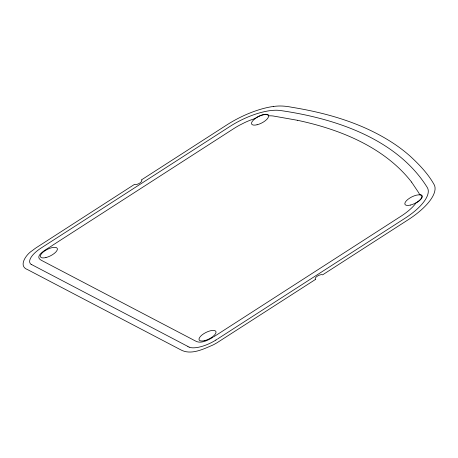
<?xml version="1.0" encoding="UTF-8"?>
<svg xmlns="http://www.w3.org/2000/svg" width="458" height="458" viewBox="0 0 458 458"><rect width="100%" height="100%" fill="white"/><g stroke="black" fill="none" stroke-linecap="round" stroke-linejoin="round"><path stroke-width="0.69" d="M213.777 336.773L401.105 216.153A35.913 13.746 -26.8 0 0 413.889 205.625L416.047 202.98A9.841 3.767 -26.8 0 0 422.11 197.369A9.841 3.767 -26.8 0 0 419.293 194.576A36.068 13.803 -26.8 0 0 419.047 193.242L411.576 182.095M217.796 338.828L405.078 218.231A45.777 17.518 -26.8 0 0 427.24 187.431A792.621 303.322 -26.8 0 0 280.348 110.51A45.863 17.553 -26.8 0 0 229.658 126.626L40.659 248.322A23.1 8.839 -26.8 0 0 31.316 264.564M217.241 339.183L215.85 340.065M213.01 337.271C207.817 340.305 200.524 344.405 194.873 340.689L41.747 260.505C31.905 255.925 49.59 247.807 52.567 245.282L233.626 128.704A37.785 14.461 -26.8 0 1 239.282 125.337L244.624 122.618A35.547 13.603 -26.8 0 1 250.789 120.007L254.877 118.576A9.841 3.767 -26.8 0 1 263.854 114.5A9.841 3.767 -26.8 0 1 268.932 115.834A36.073 13.809 -26.8 0 1 273.317 116.023L297.311 120.265M273.558 106.485C279.655 105.529 285.849 106.067 291.861 107.275C328.048 113.166 364.236 123.683 394.899 144.333A801.323 306.654 -26.8 0 1 410.219 156.218C419.517 164.811 428.585 174.28 434.613 185.507C435.73 188.73 434.751 192.257 433.331 195.217A53.265 20.387 -26.8 0 1 408.089 219.811L322.604 274.852A4.237 1.62 -26.8 0 0 317.36 276.134A4.237 1.62 -26.8 0 0 315.705 279.294L217.023 342.761A30.6 11.708 -26.8 0 1 212.833 345.063C203.278 349.151 190.912 355.454 180.71 349.809L27.583 269.619C17.587 266.081 26.65 253.881 32.409 250.578A30.594 11.708 -26.8 0 1 35.924 247.921L134.48 184.391A4.237 1.62 -26.8 0 0 139.719 183.108A4.237 1.62 -26.8 0 0 141.379 179.948L226.647 125.045A53.529 20.484 -26.8 0 1 273.615 106.422M189.12 347.044L187.54 346.259M187.448 346.214L31.459 264.478M297.316 120.259A783.209 299.721 -26.8 0 1 411.587 182.089M215.878 340.082A23.1 8.839 -26.8 0 1 188.988 347.135M204.571 340.626A9.383 3.59 -26.8 0 0 215.913 331.529A9.383 3.59 -26.8 0 0 202.041 334.941A9.383 3.59 -26.8 0 0 204.571 340.626M410.42 205.075A9.383 3.59 -26.8 0 0 421.761 195.972A9.383 3.59 -26.8 0 0 407.889 199.385A9.383 3.59 -26.8 0 0 410.42 205.075M257.07 124.765A9.383 3.59 -26.8 0 0 268.411 115.668A9.383 3.59 -26.8 0 0 254.539 119.08A9.383 3.59 -26.8 0 0 257.07 124.765M45.943 257.556A9.383 3.59 -26.8 0 0 57.284 248.454A9.383 3.59 -26.8 0 0 43.407 251.866A9.383 3.59 -26.8 0 0 45.943 257.556"/></g></svg>
